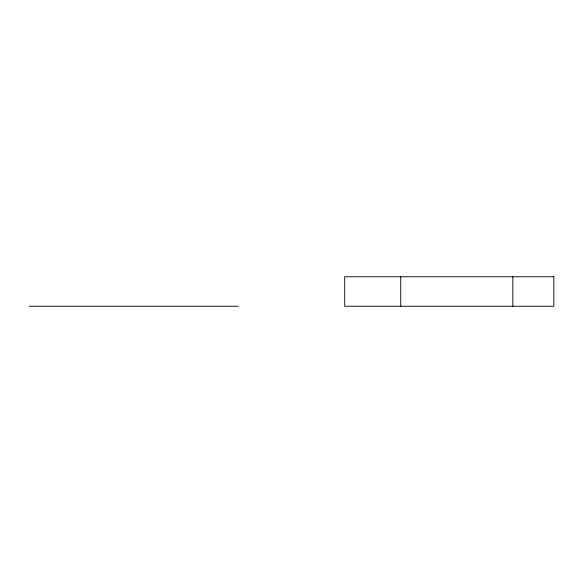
<?xml version="1.0" encoding="UTF-8"?>
<svg xmlns="http://www.w3.org/2000/svg" width="583" height="583" viewBox="0 0 583 583"><rect width="100%" height="100%" fill="white"/><g stroke="black" fill="none" stroke-linecap="round" stroke-linejoin="round"><path stroke-width="0.87" d="M29.15 306.25L238.301 306.25M512.843 276.75L512.843 306.25M400.747 276.75L400.747 306.25M553.85 276.75L344.699 276.75L344.699 306.25L553.85 306.25L553.85 276.75"/></g></svg>
